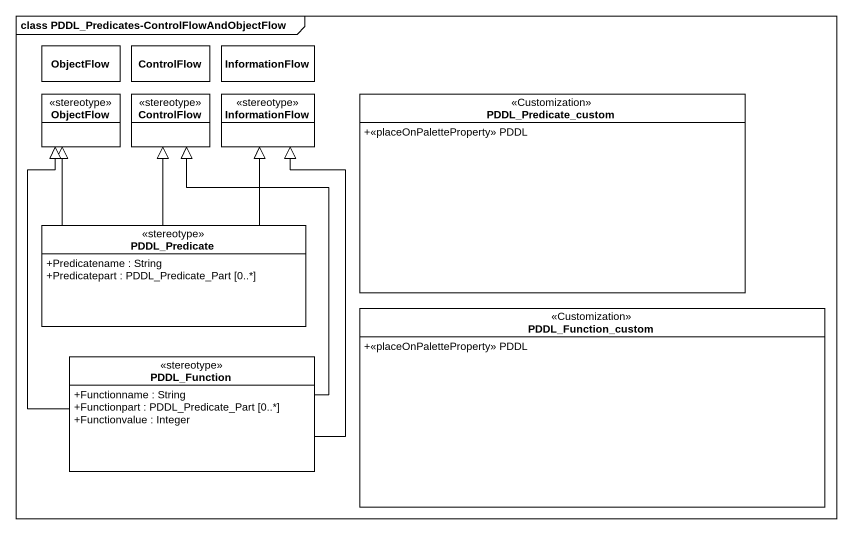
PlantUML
@startuml
mainframe class PDDL_Predicates-ControlFlowAndObjectFlow
hide circle
hide empty members
skinparam classAttributeIconSize 0
class ObjectFlow
class ControlFlow
class InformationFlow
class "ObjectFlow" as ObjectFlow_2 <<stereotype>>
class "ControlFlow" as ControlFlow_2 <<stereotype>>
class "InformationFlow" as InformationFlow_2 <<stereotype>>
class PDDL_Predicate_custom <<Customization>> {
  +<<placeOnPaletteProperty>> PDDL
}
class PDDL_Predicate <<stereotype>> {
  +Predicatename : String
  +Predicatepart : PDDL_Predicate_Part [0..*]
}
class PDDL_Function_custom <<Customization>> {
  +<<placeOnPaletteProperty>> PDDL
}
class PDDL_Function <<stereotype>> {
  +Functionname : String
  +Functionpart : PDDL_Predicate_Part [0..*]
  +Functionvalue : Integer
}
PDDL_Predicate -up-|> ObjectFlow_2
PDDL_Predicate -up-|> ControlFlow_2
PDDL_Predicate -up-|> InformationFlow_2
PDDL_Function -up-|> ObjectFlow_2
PDDL_Function -up-|> ControlFlow_2
PDDL_Function -up-|> InformationFlow_2
@enduml
